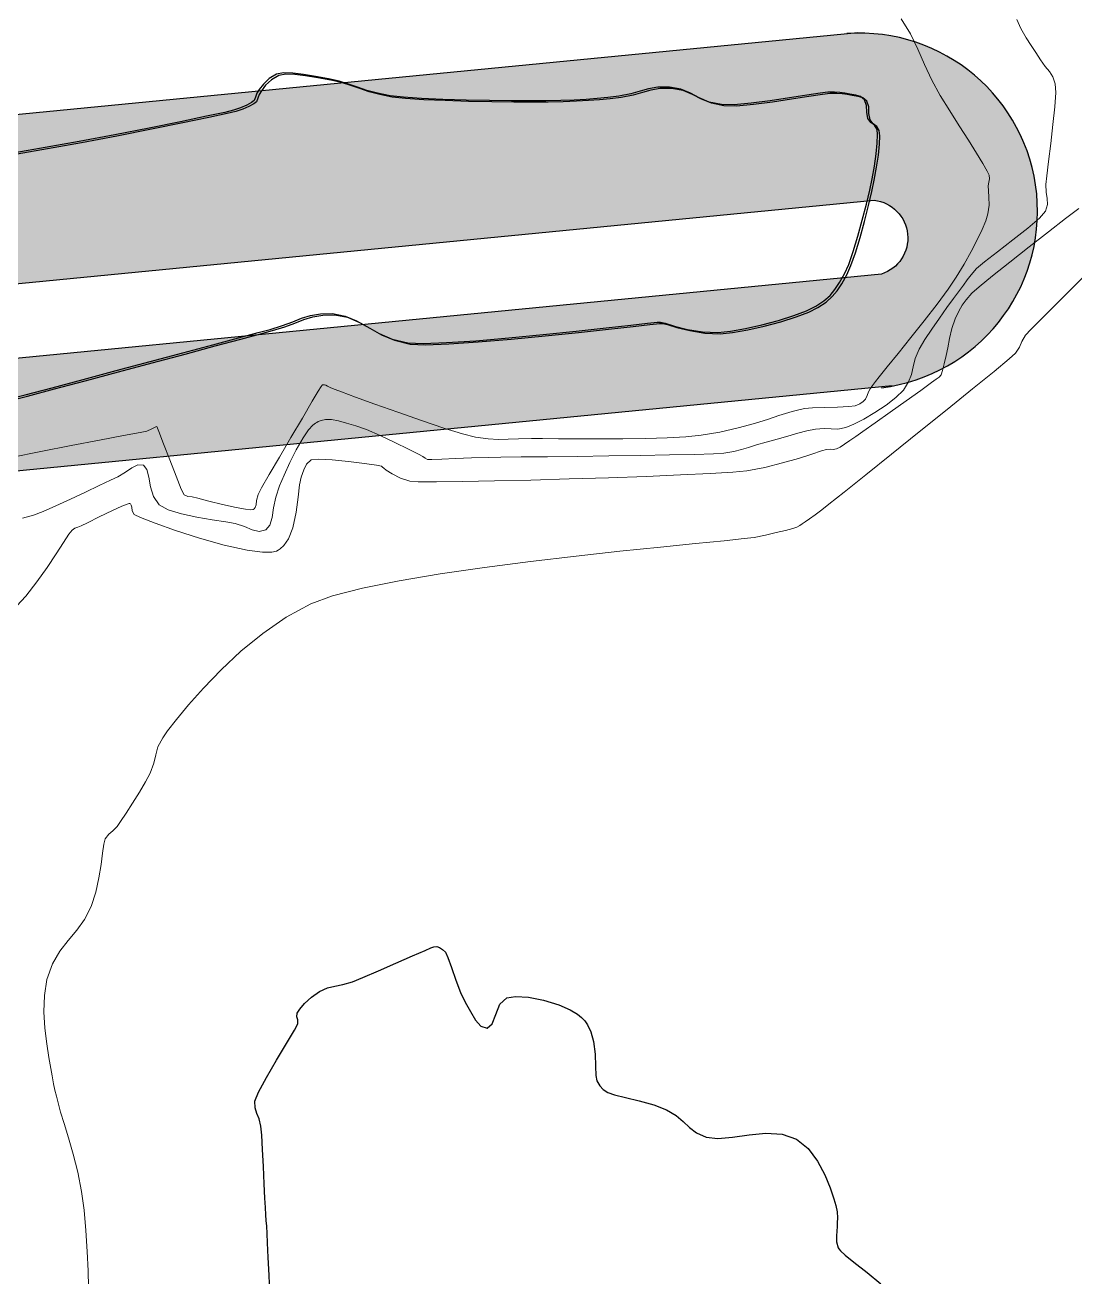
# Model space of a CAD drawing. Header units: metres. Extents: x 2662 to 3279, y 1027 to 1511.
# Drawn here: x 2764.9 to 2814.5, y 1315.4 to 1374.4 of the extents above; entities that cross this region are included whole.
import ezdxf

# ---------------------------------------------------------------- set-up
doc = ezdxf.new("R2010")
doc.units = ezdxf.units.M
doc.header["$LTSCALE"] = 1000
doc.layers.add('BREAKWATER', color=210, linetype='Continuous')
doc.layers.add('CONT-MJR', color=251, linetype='Continuous', lineweight=30)
doc.layers.add('CONT-MNR', color=252, linetype='Continuous', lineweight=9)

# ---------------------------------------------------------------- blocks, each defined once
blk = doc.blocks.new('Break Water Opsi 1')
at = {"transparency": 33554636}
h = blk.add_hatch(dxfattribs=at)
h.set_pattern_fill('GRAVEL', scale=3)
h.set_pattern_definition([(228.012787504, (2.163700201166794, 1.297844943910604), (-24.00000000000018, -27.00000000000001), [0.403608, -39.9572641412211]), (184.969740728, (1.893700201166794, 0.9978449439106045), (35.99999999999993, 3.000000000000105), [0.692604, -68.56777428368999]), (132.510447078, (1.203700201166794, 0.9378449439106045), (30.00000000000035, -32.99999999999959), [0.488364, -48.3480977882991]), (267.273689006, (0.03370020116679373, 0.1878449439106045), (3.000000000000073, 60.00000000000006), [0.6307139999999997, -62.44067412488698]), (292.833654178, (0.003700201166793704, -0.4421550560893956), (-14.99999999999996, 36.00000000000009), [0.6184649999999997, -61.22811938426488]), (357.273689006, (0.2437002011667937, -1.012155056089396), (-60.00000000000006, 3.000000000000076), [0.6307139999999997, -62.44067412488698]), (37.6942404667, (0.8737002011667936, -1.042155056089396), (-38.99999999999999, -29.99999999999992), [0.8340869999999999, -82.574545646748]), (72.2553283749, (1.533700201166794, -0.5321550560893957), (21.00000000000008, 66.00000000000001), [0.7874639999999996, -77.95896449044015]), (121.429565615, (1.773700201166794, 0.2178449439106043), (-24.00000000000006, 38.99999999999996), [0.63285, -62.65221932918699]), (175.236358309, (1.443700201166794, 0.7578449439106043), (32.99999999999995, -3.000000000000114), [0.722496, -35.4022877363769]), (222.397437798, (0.7237002011667937, 0.8178449439106044), (-35.99999999999989, -32.99999999999991), [0.9343440000000001, -92.5001250143847]), (138.814074834, (3.003700201166794, 0.1578449439106042), (-21.0000000000001, 18), [0.3189029999999998, -31.57153443820409]), (171.46923439, (2.763700201166794, 0.3678449439106042), (38.99999999999999, -5.999999999999986), [0.606711, -60.06453424847101]), (225, (2.163700201166794, 0.4578449439106045), (-3.33066907387547e-16, -2.999999999999799), [0.4242629999999999, -3.8183776871193]), (203.198590514, (1.953700201166794, 0.8178449439106044), (14.99999999999997, 5.999999999999926), [0.228474, -22.6188453175917]), (291.801409486, (1.743700201166793, 0.7278449439106045), (-2.999999999999052, 9.000000000000307), [0.323109, -15.8323854214035]), (30.96375653209999, (1.863700201166794, 0.4278449439106042), (9.00000000000016, 5.999999999999939), [0.524787, -16.9680686845359]), (161.565051177, (2.313700201166794, 0.6978449439106047), (6.000000000000035, -2.99999999999993), [0.3794729999999999, -9.107359980505194]), (16.389540334, (0.003700201166793704, 0.7278449439106045), (29.9999999999999, 9.000000000000131), [0.5316, -52.6285354400082]), (70.3461759419, (0.5137002011667937, 0.8778449439106044), (-12.00000000000366, -33.00000000001019), [0.445983, -44.152223241957]), (293.198590514, (2.313700201166794, 1.297844943910604), (-5.999999999999911, 14.99999999999997), [0.456945, -22.3903743175917]), (343.610459666, (2.493700201166793, 0.8778449439106044), (-29.9999999999999, 9.000000000000131), [0.5315999999999996, -52.62853544000698]), (339.44395478, (0.003700201166793704, -1.132155056089396), (-15.00000000000011, 6.000000000000073), [0.5126399999999997, -25.11937123595249]), (294.775140569, (0.4837002011667937, -1.312155056089396), (-15.00000000000002, 33.00000000000001), [0.429534, -42.523929189828]), (66.8014094864, (2.343700201166794, -1.702155056089396), (5.999999999999943, 14.99999999999991), [0.456945, -22.3903743175917]), (17.3540246363, (2.523700201166794, -1.282155056089396), (-38.99999999999993, -11.99999999999989), [0.502893, -49.78627084272]), (69.44395478040002, (0.8737002011667936, -1.702155056089396), (-6.000000000000021, -14.99999999999986), [0.2563199999999998, -25.37569123595249]), (101.309932474, (2.163700201166794, -1.702155056089396), (-2.999999999999892, 12.00000000000004), [0.15297, -15.1440885407784]), (165.963756532, (2.133700201166794, -1.552155056089396), (8.999999999999876, -3.000000000000004), [0.618465, -11.7508518768531]), (186.009005957, (1.533700201166794, -1.402155056089396), (30.00000000000014, 2.999999999999949), [0.57315, -56.74176952362841]), (303.690067526, (1.863700201166794, 0.1578449439106042), (-2.999999999999962, 5.999999999999957), [0.4326659999999998, -10.383987826392]), (353.157226587, (2.103700201166793, -0.2021550560893957), (51.00000000000004, -6.000000000000158), [0.755382, -74.7826878720849]), (60.9453959009, (2.853700201166793, -0.2921550560893957), (-11.99999999999993, -20.99999999999993), [0.308868, -30.578022422961]), (90, (3.003700201166794, -0.0221550560893955), (-3, 3), [0.18, -2.82]), (120.256437164, (1.473700201166794, -1.312155056089396), (12.00000000000003, -21.00000000000002), [0.416772, -41.2605599683494]), (48.01278750420001, (1.263700201166794, -0.9521550560893957), (24, 26.99999999999993), [0.8072159999999999, -39.5536561412211]), (0, (1.803700201166794, -0.3521550560893956), (3, 3), [0.78, -2.22]), (325.3048464690001, (2.583700201166794, -0.3521550560893956), (30.00000000000042, -20.99999999999947), [0.4743419999999999, -46.95982290252598]), (254.054604099, (2.973700201166793, -0.6221550560893956), (-3.000000000000113, -12.00000000000001), [0.436806, -21.4035236678415]), (207.645975364, (2.853700201166793, -1.042155056089396), (-56.99999999999985, -30.00000000000014), [0.711195, -70.40842254677818]), (175.42607874, (2.223700201166793, -1.372155056089396), (-38.99999999999986, 3.000000000000004), [0.752397, -74.48722022390669])])
edge = h.paths.add_edge_path()
edge.add_line((434236.985670043, 132320.7710872445), (434220.090899719, 132319.8673447533))
edge.add_line((434220.090899719, 132319.8673447533), (434185.311480811, 132310.9440993421))
edge.add_line((434185.311480811, 132310.9440993421), (434093.624341269, 132280.8143879171))
edge.add_arc((434096.9595709826, 132273.0920693961), 8.411775114783595, 113.359267861174, 282.6469947045569)
edge.add_line((434098.8012755348, 132264.8843848917), (434190.0131028563, 132294.8578679883))
edge.add_line((434190.0131028563, 132294.8578679883), (434222.644467291, 132303.2299938631))
edge.add_line((434222.644467291, 132303.2299938631), (434234.179722315, 132303.8470428027))
edge.add_line((434234.179722315, 132303.8470428027), (434387.1344768549, 132242.3919128821))
edge.add_line((434387.1344768549, 132242.3919128821), (434387.2182876185, 132248.0700364875))
edge.add_line((434387.2182876185, 132248.0700364875), (434235.0675744319, 132309.2021135813))
edge.add_line((434235.0675744319, 132309.2021135813), (434221.8364727757, 132308.4943496672))
edge.add_line((434221.8364727757, 132308.4943496672), (434188.525425433, 132299.9478397003))
edge.add_line((434188.525425433, 132299.9478397003), (434097.5862162843, 132270.0574223494))
edge.add_arc((434097.4376883176, 132271.8525226088), 1.801234437335475, 122.122792458963, 274.7299224599745, ccw=False)
edge.add_line((434096.4799079776, 132273.3780068986), (434187.5429969459, 132303.3091417742))
edge.add_line((434187.5429969459, 132303.3091417742), (434221.302891492, 132311.9708110473))
edge.add_line((434221.302891492, 132311.9708110473), (434235.6538918677, 132312.7384810766))
edge.add_line((434235.6538918677, 132312.7384810766), (434388.5231546611, 132251.3177005713))
edge.add_line((434388.5231546611, 132251.3177005713), (434393.6674192219, 132257.8185018153))
edge.add_line((434393.6674192219, 132257.8185018153), (434236.985670043, 132320.7710872445))
edge = h.paths.add_edge_path()
edge.add_line((434036.490350245, 132263.1858932888), (433967.0857589357, 132256.4281898427))
edge.add_line((433967.0857589357, 132256.4281898427), (433969.3363691585, 132248.6597292963))
edge.add_line((433969.3363691585, 132248.6597292963), (434037.7724654429, 132255.3231334743))
edge.add_arc((434037.5700973622, 132253.54515385), 1.789459243617594, -72.38423380495408, 83.50658869991548, ccw=False)
edge.add_line((434038.1116452975, 132251.8396069528), (433969.675549013, 132245.1762027747))
edge.add_line((433969.675549013, 132245.1762027747), (433969.5465861936, 132239.8385825571))
edge.add_line((433969.5465861936, 132239.8385825571), (434038.692864848, 132246.5711349248))
edge.add_arc((434037.0793247843, 132254.810603985), 8.39597295916424, 281.0800476892767, 454.0225824890141)
at = {"layer": 'BREAKWATER', "color": 3, "elevation": 3.37554082676733}
blk.add_lwpolyline([(434038.6215603044, 132246.5567963542), (433969.5428859923, 132239.8308264055), (433969.6718488117, 132245.1684466231), (433969.3326689572, 132248.6519731447), (433967.0820587345, 132256.4204336911), (434036.9983424295, 132263.227958991)], dxfattribs=at)
blk.add_lwpolyline([(433969.3326689574, 132248.6519731447), (434037.7687652418, 132255.3153773227, -0.808995576705709), (434038.1079450963, 132251.8318508012), (433969.6718488118, 132245.1684466231)], format="xyb", dxfattribs=at)
at = {"layer": 'BREAKWATER', "color": 3}
blk.add_arc((434037.0756245832, 132254.8028478334, 7.375540826767329), 8.395972959158666, 277.0997718589647, 94.022583044148, dxfattribs=at)

msp = doc.modelspace()

# ---------------------------------------------------------------- linework, layer by layer
at = {"flags": 128}
msp.add_lwpolyline([(2763.956658435752, 1356.718997886211), (2764.9569730949, 1356.978995219145), (2766.224155881092, 1357.313497054488), (2767.679365634452, 1357.70079170573), (2769.243761195218, 1358.119167486769), (2770.838501403457, 1358.546912711036), (2772.384745099406, 1358.962315692373), (2773.803651123307, 1359.343664744442), (2775.016378315165, 1359.669248180678), (2775.944085515336, 1359.917354315035), (2776.507931563944, 1360.066271460945), (2777.089653182425, 1360.243886252089), (2777.565485262428, 1360.426016659049), (2777.987421614932, 1360.593061558476), (2778.407456050626, 1360.725419826903), (2778.877582380664, 1360.80349034104), (2779.449794415558, 1360.807671977479), (2780.044464302598, 1360.69489831103), (2780.577551540045, 1360.468631555133), (2781.094430966069, 1360.179063544764), (2781.640477418666, 1359.876386114493), (2782.261065735888, 1359.610791099064), (2783.001570755848, 1359.432470333336), (2783.719628778169, 1359.401643864209), (2784.823291434207, 1359.440348098676), (2786.204850578039, 1359.533043046288), (2787.756598063977, 1359.664188716774), (2789.370825746387, 1359.818245119745), (2790.93982547929, 1359.979672264871), (2792.355889117286, 1360.13293016182), (2793.511308514454, 1360.262478820146), (2794.298375525162, 1360.352778249576), (2794.609382003545, 1360.388288459838), (2794.761703822644, 1360.405941681044), (2794.913421502569, 1360.411403248067), (2795.127389316854, 1360.352838503236), (2795.574972169997, 1360.220574791117), (2796.185680225549, 1360.068111547774), (2796.889023647352, 1359.948948209621), (2797.614512598898, 1359.916584212663), (2798.205393322917, 1359.976179452594), (2798.91928667348, 1360.102622242858), (2799.696066070987, 1360.279259944316), (2800.475604935606, 1360.489439917767), (2801.197776687738, 1360.716509524015), (2801.802454747666, 1360.943816124035), (2802.229512535617, 1361.154707078686), (2802.614885240268, 1361.416599943283), (2802.905455110186, 1361.67078822762), (2803.139362706278, 1361.947991926088), (2803.354748589393, 1362.278931033022), (2803.589753320323, 1362.694325542873), (2803.786427382612, 1363.1338664108), (2804.000213661288, 1363.742851427446), (2804.218603311804, 1364.459386089972), (2804.429087489726, 1365.221575895305), (2804.619157350679, 1365.967526340314), (2804.776304050173, 1366.635342921926), (2804.888018743774, 1367.163131137359), (2804.996404377102, 1367.772576322061), (2805.080103565938, 1368.350587398784), (2805.13321186148, 1368.85767628239), (2805.149824815277, 1369.254354887856), (2805.124037978995, 1369.501135130045), (2805.002115940267, 1369.694512703728), (2804.837811530218, 1369.826688556447), (2804.688542903284, 1370.019069213867), (2804.634957992878, 1370.31438265931), (2804.628868811763, 1370.629805332322), (2804.534439633658, 1370.89841644336), (2804.342736940481, 1371.050340873578), (2804.118263177224, 1371.112987547977), (2803.835336562711, 1371.165361743227), (2803.603221868048, 1371.211295135009), (2803.370987292145, 1371.240099449157), (2803.113191420153, 1371.253820252004), (2802.804392837336, 1371.254503109706), (2802.441216047911, 1371.213712764652), (2801.805360657395, 1371.114766263733), (2800.989715573493, 1370.983964535621), (2800.087169704027, 1370.847608509105), (2799.190611956291, 1370.731999112507), (2798.392931238223, 1370.663437274557), (2797.787016457237, 1370.668223923868), (2797.201534498889, 1370.792111277154), (2796.737070850794, 1370.98866426646), (2796.31950971228, 1371.206176335613), (2795.874735281918, 1371.392940928209), (2795.328631759038, 1371.497251488307), (2794.785698070423, 1371.494556410103), (2794.350514783639, 1371.417045677527), (2793.94908855867, 1371.298125118988), (2793.507426055438, 1371.17120056254), (2792.951533934392, 1371.06967783665), (2792.433362372801, 1371.009902053028), (2791.925216061528, 1370.959760691486), (2791.402469118416, 1370.918816399276), (2790.840495662123, 1370.886631823708), (2790.214669810491, 1370.862769612092), (2789.500365682004, 1370.846792411739), (2788.798217243048, 1370.841959154272), (2787.890018559235, 1370.846070992974), (2786.847947817819, 1370.859639266836), (2785.744183205766, 1370.883175314618), (2784.650902910565, 1370.91719047537), (2783.640285119181, 1370.962196087853), (2782.784508019161, 1371.018703491175), (2782.155749797471, 1371.087224024096), (2781.560990028257, 1371.202169283507), (2781.061370510782, 1371.340007675327), (2780.619123383657, 1371.489033297034), (2780.196480785146, 1371.637540245642), (2779.755674853687, 1371.773822618455), (2779.258937727775, 1371.886174512659), (2778.637516662827, 1371.998961792367), (2778.069971721502, 1372.094106921965), (2777.567129047121, 1372.154129711426), (2777.13981478277, 1372.161549970721), (2776.798855071595, 1372.09888750988), (2776.458887449174, 1371.906228454066), (2776.182614164368, 1371.640548986713), (2775.982328140292, 1371.38205609166), (2775.870322300295, 1371.21095675263), (2775.817660241038, 1371.027890131324), (2775.753795676398, 1370.861164024604), (2775.622278767812, 1370.762270889866), (2775.396333911222, 1370.643413017601), (2775.103958074061, 1370.51834355025), (2774.773148223524, 1370.400815630313), (2774.369821751664, 1370.304230159013), (2773.502669565961, 1370.117284890594), (2772.277099068741, 1369.86318922495), (2770.798517662682, 1369.565152561389), (2769.172332750632, 1369.246384299923), (2767.503951734862, 1368.930093840153), (2765.898782018222, 1368.639490581797), (2764.462231003271, 1368.397783924457)], dxfattribs=at)
at = {"layer": 'CONT-MJR', "flags": 128}
for points, elevation in [([(2764.064380523078, 1356.658825581583), (2765.064695182226, 1356.918822914517), (2766.331877968419, 1357.25332474986), (2767.787087721778, 1357.640619401102), (2769.351483282545, 1358.058995182141), (2770.946223490783, 1358.486740406408), (2772.492467186733, 1358.902143387745), (2773.911373210633, 1359.283492439814), (2775.124100402491, 1359.60907587605), (2776.051807602663, 1359.857182010407), (2776.615653651271, 1360.006099156317), (2777.197375269751, 1360.183713947461), (2777.673207349754, 1360.365844354421), (2778.095143702259, 1360.532889253848), (2778.515178137953, 1360.665247522275), (2778.98530446799, 1360.743318036412), (2779.557516502885, 1360.747499672851), (2780.152186389924, 1360.634726006402), (2780.685273627371, 1360.408459250505), (2781.202153053396, 1360.118891240136), (2781.748199505992, 1359.816213809866), (2782.368787823215, 1359.550618794436), (2783.109292843174, 1359.372298028708), (2783.827350865496, 1359.341471559581), (2784.931013521534, 1359.380175794048), (2786.312572665366, 1359.47287074166), (2787.864320151303, 1359.604016412146), (2789.478547833713, 1359.758072815117), (2791.047547566616, 1359.919499960243), (2792.463611204613, 1360.072757857192), (2793.619030601781, 1360.202306515518), (2794.406097612488, 1360.292605944948), (2794.717104090872, 1360.32811615521), (2794.869425909971, 1360.345769376416), (2795.021143589895, 1360.35123094344), (2795.23511140418, 1360.292666198608), (2795.682694257323, 1360.160402486489), (2796.293402312876, 1360.007939243146), (2796.996745734678, 1359.888775904993), (2797.722234686225, 1359.856411908035), (2798.313115410244, 1359.916007147966), (2799.027008760807, 1360.04244993823), (2799.803788158314, 1360.219087639688), (2800.583327022933, 1360.429267613139), (2801.305498775065, 1360.656337219387), (2801.910176834993, 1360.883643819407), (2802.337234622943, 1361.094534774059), (2802.722607327595, 1361.356427638656), (2803.013177197513, 1361.610615922992), (2803.247084793605, 1361.88781962146), (2803.46247067672, 1362.218758728394), (2803.69747540765, 1362.634153238245), (2803.894149469938, 1363.073694106172), (2804.107935748615, 1363.682679122818), (2804.326325399131, 1364.399213785344), (2804.536809577053, 1365.161403590677), (2804.726879438006, 1365.907354035686), (2804.8840261375, 1366.575170617298), (2804.995740831101, 1367.102958832731), (2805.104126464429, 1367.712404017434), (2805.187825653265, 1368.290415094156), (2805.240933948807, 1368.797503977762), (2805.257546902604, 1369.194182583228), (2805.231760066322, 1369.440962825417), (2805.109838027593, 1369.6343403991), (2804.945533617544, 1369.766516251819), (2804.79626499061, 1369.958896909239), (2804.742680080205, 1370.254210354683), (2804.73659089909, 1370.569633027694), (2804.642161720984, 1370.838244138732), (2804.450459027807, 1370.99016856895), (2804.22598526455, 1371.052815243349), (2803.943058650038, 1371.105189438599), (2803.710943955374, 1371.151122830381), (2803.478709379472, 1371.179927144529), (2803.22091350748, 1371.193647947376), (2802.912114924663, 1371.194330805078), (2802.548938135237, 1371.153540460024), (2801.913082744722, 1371.054593959105), (2801.09743766082, 1370.923792230994), (2800.194891791353, 1370.787436204477), (2799.298334043618, 1370.671826807879), (2798.50065332555, 1370.603264969929), (2797.894738544564, 1370.60805161924), (2797.309256586216, 1370.731938972526), (2796.844792938121, 1370.928491961832), (2796.427231799606, 1371.146004030985), (2795.982457369245, 1371.332768623581), (2795.436353846365, 1371.43707918368), (2794.893420157749, 1371.434384105475), (2794.458236870966, 1371.356873372899), (2794.056810645997, 1371.23795281436), (2793.615148142765, 1371.111028257912), (2793.059256021718, 1371.009505532022), (2792.541084460127, 1370.9497297484), (2792.032938148855, 1370.899588386858), (2791.510191205743, 1370.858644094648), (2790.948217749449, 1370.82645951908), (2790.322391897817, 1370.802597307464), (2789.60808776933, 1370.786620107111), (2788.905939330375, 1370.781786849645), (2787.997740646561, 1370.785898688346), (2786.955669905145, 1370.799466962208), (2785.851905293092, 1370.82300300999), (2784.758624997891, 1370.857018170742), (2783.748007206507, 1370.902023783225), (2782.892230106488, 1370.958531186547), (2782.263471884798, 1371.027051719468), (2781.668712115584, 1371.141996978879), (2781.169092598108, 1371.279835370699), (2780.726845470984, 1371.428860992406), (2780.304202872473, 1371.577367941014), (2779.863396941014, 1371.713650313827), (2779.366659815102, 1371.826002208031), (2778.745238750153, 1371.938789487739), (2778.177693808829, 1372.033934617337), (2777.674851134448, 1372.093957406798), (2777.247536870097, 1372.101377666093), (2776.906577158922, 1372.038715205252), (2776.5666095365, 1371.846056149438), (2776.290336251694, 1371.580376682085), (2776.090050227619, 1371.321883787032), (2775.978044387622, 1371.150784448002), (2775.925382328364, 1370.967717826696), (2775.861517763725, 1370.800991719977), (2775.730000855138, 1370.702098585238), (2775.504055998549, 1370.583240712973), (2775.211680161387, 1370.458171245622), (2774.880870310851, 1370.340643325685), (2774.477543838991, 1370.244057854385), (2773.610391653287, 1370.057112585966), (2772.384821156068, 1369.803016920322), (2770.906239750008, 1369.504980256761), (2769.280054837959, 1369.186211995295), (2767.611673822189, 1368.869921535525), (2766.006504105549, 1368.579318277169), (2764.569953090598, 1368.337611619829)], -1), ([(2776.490584964223, 1314.62385709221), (2776.449360050202, 1315.448519543434), (2776.412930768797, 1316.274551638499), (2776.383105489715, 1316.973254253021), (2776.361692582722, 1317.415928262616), (2776.339638228877, 1317.760002955892), (2776.321005726465, 1318.027799283077), (2776.302373224112, 1318.295595610262), (2776.280318870208, 1318.639670303538), (2776.258306518487, 1319.076268453947), (2776.227264323969, 1319.759775511494), (2776.189872784015, 1320.566040381887), (2776.148812395985, 1321.370911971181), (2776.106763657414, 1322.05023918526), (2776.066407065779, 1322.479870930062), (2775.980529814492, 1322.815595834613), (2775.871915250783, 1323.077603772438), (2775.790312573837, 1323.333445984735), (2775.785470982663, 1323.650673712701), (2775.954984404146, 1324.078690353762), (2776.328242790011, 1324.772337806159), (2776.80256735935, 1325.586887496388), (2777.275279330962, 1326.377610850944), (2777.643699923995, 1326.999779296321), (2777.805150357307, 1327.3086642589), (2777.802657964929, 1327.488787434161), (2777.762333773483, 1327.641182599454), (2777.777341819658, 1327.807890395324), (2777.8967584591, 1328.001683113786), (2778.128674375242, 1328.268798944812), (2778.449478464782, 1328.560569132484), (2778.835559624363, 1328.828324920944), (2779.213513261463, 1329.000391198303), (2779.561218673421, 1329.085808250336), (2779.931990591692, 1329.156980417533), (2780.3791437475, 1329.286312040213), (2780.878133917576, 1329.486503000934), (2781.610852439538, 1329.800141100462), (2782.437152035359, 1330.161916426247), (2783.216885426546, 1330.506519065743), (2783.809905334724, 1330.768639106168), (2784.07606448169, 1330.882966635148), (2784.222998126118, 1330.938985483469), (2784.365977687004, 1330.952531792903), (2784.489071225106, 1330.909240746153), (2784.630413876089, 1330.818515959177), (2784.768360402201, 1330.681157620139), (2784.880351806117, 1330.432773284129), (2785.048720280697, 1329.957426999153), (2785.254317312326, 1329.371093755569), (2785.477994387037, 1328.789748544029), (2785.700602991331, 1328.329366354951), (2785.953713549475, 1327.880416961135), (2786.191758716245, 1327.48166871913), (2786.441651972243, 1327.20061273481), (2786.730306797835, 1327.104740113699), (2786.974110129579, 1327.309233257994), (2787.141364425769, 1327.750278364731), (2787.336856448964, 1328.226872231792), (2787.665372961898, 1328.538011656822), (2788.077211536583, 1328.594914230965), (2788.68113744026, 1328.554078483702), (2789.389681299856, 1328.421011484791), (2790.115373742184, 1328.201220303347), (2790.649495256889, 1327.966646697702), (2790.993611094017, 1327.758301483215), (2791.185632327803, 1327.604629802906), (2791.268326882447, 1327.52349367113), (2791.342724739107, 1327.437800587776), (2791.471479050814, 1327.249194110492), (2791.61954399431, 1326.931498544213), (2791.746943286154, 1326.466112661273), (2791.82388112496, 1325.866804480766), (2791.848538506135, 1325.312250362515), (2791.86289026786, 1324.87132469132), (2791.908911248493, 1324.612901851632), (2792.049389800638, 1324.378510219841), (2792.204233238298, 1324.212857399175), (2792.428636450843, 1324.05694672737), (2792.73660410341, 1323.948701305645), (2793.263448085868, 1323.822828747546), (2793.913226448813, 1323.670355341495), (2794.589997242495, 1323.482307375622), (2795.197818517218, 1323.249711138294), (2795.650749672669, 1322.978330167981), (2795.981976051115, 1322.693093271558), (2796.274244617088, 1322.413774639349), (2796.610302335174, 1322.160148461912), (2797.072896169789, 1321.951988929864), (2797.623190066893, 1321.891837035054), (2798.313370517803, 1321.95634847342), (2799.085996198351, 1322.065886896783), (2799.883625784539, 1322.140815957547), (2800.648817951965, 1322.101499307882), (2801.324131376517, 1321.868300599609), (2801.877490252081, 1321.416558442618), (2802.321190491609, 1320.828493766002), (2802.66434834944, 1320.184793701493), (2802.916080080205, 1319.56614538094), (2803.085501938184, 1319.053235936018), (2803.181730178126, 1318.726752498401), (2803.241562018461, 1318.427786060706), (2803.25191123638, 1318.155866374184), (2803.24107419711, 1317.919776623176), (2803.237347266345, 1317.728299992722), (2803.226714917399, 1317.531281496787), (2803.204368847945, 1317.285955303679), (2803.212416259746, 1317.012188328586), (2803.292964354622, 1316.729847486985), (2803.317391449235, 1316.68911702865), (2803.405474680941, 1316.588259891821), (2803.622341190289, 1316.39339440704), (2804.032354327151, 1316.065974995533), (2804.65912081761, 1315.577524481555), (2805.309146706363, 1315.039295238133)], -5)]:
    msp.add_lwpolyline(points, dxfattribs=dict(at, elevation=elevation))
at = {"layer": 'CONT-MNR', "flags": 128}
for points, elevation in [([(2764.288701758486, 1354.015913763705), (2765.694083244539, 1354.302555236015), (2767.125864320201, 1354.584346196886), (2768.462836769059, 1354.841689626376), (2769.583792374352, 1355.054988504601), (2770.367522919317, 1355.204645811619), (2770.692820187075, 1355.27106452743), (2770.930202427669, 1355.370995419605), (2771.055461224866, 1355.435824315743), (2771.112074894131, 1355.465707011094), (2771.164775258162, 1355.485882422809), (2771.255713700432, 1355.252439360173), (2771.476017230539, 1354.670500754767), (2771.765395162568, 1353.910235782018), (2772.063556810491, 1353.14181361753), (2772.310211488452, 1352.535403436555), (2772.445068510365, 1352.261174414753), (2772.617057961003, 1352.189553344836), (2772.829279056982, 1352.165886661426), (2773.087420566821, 1352.099794417601), (2773.605079109663, 1351.967131771245), (2774.254152892273, 1351.807982471578), (2774.906540121417, 1351.662430267995), (2775.344751180847, 1351.582714693718), (2775.581543017411, 1351.55781976283), (2775.680286094196, 1351.562648311005), (2775.708847745204, 1351.572452145784), (2775.746809854055, 1351.599414296255), (2775.800287865451, 1351.665200138445), (2775.840051953447, 1351.789617344136), (2775.86141384649, 1351.992588893957), (2775.931214588286, 1352.282406845693), (2776.098294469702, 1352.589832450652), (2776.456333113135, 1353.213740499904), (2776.940042362722, 1354.044175645026), (2777.484134061727, 1354.971182537246), (2778.023320054402, 1355.884805828081), (2778.492312184068, 1356.6750901687), (2778.773092665709, 1357.144623603071), (2778.906666826805, 1357.364923825876), (2778.951209688733, 1357.435810355159), (2778.958562230283, 1357.445820605596), (2778.969143208115, 1357.449204065061), (2779.00038566318, 1357.450851150129), (2779.059634854259, 1357.444550155992), (2779.125869318842, 1357.431053431918), (2779.211541033407, 1357.392112089535), (2779.371108169608, 1357.314636222301), (2779.56587874802, 1357.229158558864), (2779.860745626326, 1357.118392069747), (2780.523754663066, 1356.873972731158), (2781.44692780543, 1356.538507128348), (2782.522287000843, 1356.15460184657), (2783.64185419667, 1355.764863471074), (2784.697651340043, 1355.41189858688), (2785.581700378446, 1355.138313779472), (2786.186023259069, 1354.986715633752), (2786.786968244006, 1354.901658719969), (2787.271913073607, 1354.875454617179), (2787.720664724474, 1354.884820708695), (2788.213030173442, 1354.90647437829), (2788.828816397289, 1354.917133009159), (2789.352865485008, 1354.91314404875), (2790.103855255234, 1354.906353036272), (2791.023547696473, 1354.90019084034), (2792.053704796882, 1354.898088329511), (2793.136088544909, 1354.903476372458), (2794.21246092912, 1354.919785837915), (2795.224583937669, 1354.950447594379), (2796.114219559065, 1354.998892510756), (2796.823129781696, 1355.068551455372), (2797.71486676851, 1355.221885076123), (2798.566952883847, 1355.419116280372), (2799.340807696571, 1355.632433698901), (2799.997850775776, 1355.834025962725), (2800.499501690617, 1355.996081702567), (2800.807180010247, 1356.090789549383), (2801.124493840324, 1356.184176232938), (2801.375815512786, 1356.261301296744), (2801.697206569835, 1356.328192923606), (2802.078130038221, 1356.358784839666), (2802.646639599056, 1356.379250457142), (2803.264547260361, 1356.397436324779), (2803.793665030214, 1356.421188991381), (2804.095804916345, 1356.458355005637), (2804.306051425577, 1356.547870643651), (2804.466453469299, 1356.656274144984), (2804.584446223452, 1356.775791412608), (2804.659951321722, 1356.94129955691), (2804.718557338811, 1357.124158328555), (2804.805099700868, 1357.268044278705), (2804.914900944509, 1357.423047362575), (2805.053425485966, 1357.611036295343), (2805.229251589334, 1357.831602780071), (2805.603233893576, 1358.292006398648), (2806.119174510647, 1358.928546254853), (2806.720875552098, 1359.677521452696), (2807.352139129826, 1360.475231096129), (2807.956767355382, 1361.257974288815), (2808.47856234043, 1361.962050134763), (2808.861326196929, 1362.5237577381), (2809.235105759347, 1363.14171684514), (2809.566928822139, 1363.73346984955), (2809.850584599538, 1364.282989675102), (2810.079862305486, 1364.774249245626), (2810.248551154101, 1365.191221484837), (2810.350440359557, 1365.517879316797), (2810.406990088172, 1365.924122796608), (2810.402763254358, 1366.296340178388), (2810.375831877404, 1366.607474088242), (2810.364267976604, 1366.830467152274), (2810.392674330039, 1367.016537595987), (2810.423811226267, 1367.164722266588), (2810.411797459877, 1367.339595239881), (2810.322688735497, 1367.526716504227), (2810.113233841489, 1367.886117693018), (2809.80739034037, 1368.384522949908), (2809.429115794598, 1368.988656418437), (2809.002367766398, 1369.665242242142), (2808.551103818462, 1370.381004564387), (2808.099281513131, 1371.102667529059), (2807.701958723889, 1371.824074537241), (2807.366899856365, 1372.555338894638), (2807.04712227109, 1373.287589602037), (2806.695643328653, 1374.011955659817), (2806.265480389527, 1374.719566068244)], -1), ([(2764.829440997098, 1351.161787550062), (2765.335311563976, 1351.301844680605), (2765.793596351635, 1351.476507852824), (2766.401235235854, 1351.739432778132), (2767.090931709098, 1352.054511422738), (2767.79538926389, 1352.385635752736), (2768.447311392635, 1352.696697734161), (2768.979401588032, 1352.95158933334), (2769.324363342311, 1353.114202516367), (2769.684859995962, 1353.324229832952), (2769.98520290316, 1353.537395526636), (2770.255739648767, 1353.676624522176), (2770.526817817589, 1353.664841744564), (2770.690697574463, 1353.46270737929), (2770.777945132692, 1353.092108243242), (2770.857488303677, 1352.635597421594), (2770.998254899167, 1352.175727999401), (2771.269172730738, 1351.795053061894), (2771.698343302879, 1351.557746553542), (2772.323351806436, 1351.364308847736), (2773.047866889799, 1351.208562673749), (2773.775557201006, 1351.084330760331), (2774.410091388213, 1350.985435836522), (2774.855138099635, 1350.905700631362), (2775.289913958462, 1350.763875871819), (2775.65723363473, 1350.611096488467), (2775.983451631327, 1350.531439861729), (2776.294922450964, 1350.608983372086), (2776.485423593781, 1350.834895311137), (2776.592058912443, 1351.19292668065), (2776.668443199304, 1351.645527303433), (2776.768191246548, 1352.15514700171), (2776.944917846528, 1352.684235598174), (2777.167053925746, 1353.188515578145), (2777.435775058867, 1353.779678116475), (2777.7372692739, 1354.390972910022), (2778.057724598154, 1354.955649655177), (2778.318459211091, 1355.328969852631), (2778.511918721021, 1355.540786199718), (2778.638238362501, 1355.641523346577), (2778.700270686298, 1355.678147787384), (2778.773394532908, 1355.713485018389), (2778.915445394289, 1355.768151888023), (2779.120974824064, 1355.813916548835), (2779.389173194882, 1355.817889574896), (2779.732705349043, 1355.753873974531), (2780.108349402085, 1355.64263779866), (2780.540648828201, 1355.515708862901), (2781.040995672286, 1355.339081679335), (2781.69113179366, 1355.056331894923), (2782.386721253511, 1354.727492049783), (2783.023428112908, 1354.412594683682), (2783.496916432748, 1354.171672336738), (2783.702850274159, 1354.064757548836), (2783.809045418514, 1353.991886971383), (2783.918123599257, 1353.933280124834), (2784.12418353249, 1353.931564562353), (2784.594346815079, 1353.946686828432), (2785.248068600426, 1353.971642725325), (2786.004804041818, 1353.99942805523), (2786.78400829248, 1354.023038620401), (2787.380251442547, 1354.033408245053), (2788.342517037177, 1354.045493413209), (2789.576494852662, 1354.059541241014), (2790.987874665471, 1354.075798844841), (2792.482346251664, 1354.09451334095), (2793.965599387709, 1354.115931845891), (2795.343323850072, 1354.140301475748), (2796.521209414873, 1354.167869347012), (2797.404945858462, 1354.198882575884), (2797.900222957133, 1354.233588278798), (2798.367692610714, 1354.311447655297), (2798.73524727876, 1354.399688821558), (2799.06826963229, 1354.500112204502), (2799.432142342789, 1354.614518231111), (2799.892248081333, 1354.744707328307), (2800.412965994386, 1354.888394617922), (2800.911404180689, 1355.034164749416), (2801.382038739567, 1355.170122440885), (2801.819345770577, 1355.284372410601), (2802.217801373335, 1355.365019376778), (2802.625219939916, 1355.392375486011), (2802.952695066225, 1355.369626642419), (2803.272513099072, 1355.364098478439), (2803.656960385152, 1355.443116626276), (2804.023554736573, 1355.592886277572), (2804.498405505087, 1355.833735109928), (2805.025828985496, 1356.140439303922), (2805.550141472369, 1356.487775039607), (2806.015659260097, 1356.85051849727), (2806.366698643541, 1357.203445857255), (2806.614577092637, 1357.58765892473), (2806.743738193355, 1357.944318803823), (2806.823330781654, 1358.302057446194), (2806.92250369361, 1358.689506803387), (2807.110405765357, 1359.13529882712), (2807.370496762333, 1359.581164126032), (2807.70027879998, 1360.083725399202), (2808.062306106555, 1360.601699063011), (2808.419132910377, 1361.093801533726), (2808.733313439879, 1361.518749227845), (2808.967401923378, 1361.835258561517), (2809.193563660722, 1362.15430372707), (2809.368967162852, 1362.404604498744), (2809.556012279877, 1362.644289104132), (2809.817098862025, 1362.93148577095), (2810.191038791904, 1363.253803506358), (2810.802631444879, 1363.729586661891), (2811.524350644845, 1364.282737708922), (2812.228670215815, 1364.837159118538), (2812.788063982035, 1365.316753362054), (2813.0750057674, 1365.64542291067), (2813.164322042604, 1365.955240896767), (2813.151970602804, 1366.234136948983), (2813.104432863648, 1366.53156032033), (2813.08819024061, 1366.896960263645), (2813.128479966485, 1367.306187379504), (2813.210920403478, 1367.986215053806), (2813.314837709592, 1368.828485028566), (2813.419558042776, 1369.724439045512), (2813.504407560918, 1370.565518846483), (2813.548712422023, 1371.24316617344), (2813.531798784271, 1371.648822768339), (2813.413402509933, 1371.985054070868), (2813.253352518658, 1372.231154176446), (2813.058682675472, 1372.468976881103), (2812.836426845518, 1372.780375981277), (2812.608600750914, 1373.126776406988), (2812.384460349217, 1373.452586019276), (2812.151899858377, 1373.81413301032), (2811.898813496401, 1374.267745572822), (2811.714916294964, 1374.680370983649)], -2), ([(2764.549090519314, 1347.026919019273), (2764.978594706393, 1347.480863519285), (2765.500302834959, 1348.153727802196), (2765.983889971742, 1348.836819871135), (2766.410432157048, 1349.476320169381), (2766.761005431646, 1350.018409140098), (2767.016685835783, 1350.409267226797), (2767.158549410174, 1350.595074872816), (2767.298299287561, 1350.684811334456), (2767.429789834247, 1350.731314552405), (2767.593265459755, 1350.79258071705), (2767.890983721997, 1350.941749255037), (2768.439368306193, 1351.218789760179), (2769.068453251034, 1351.526368031085), (2769.515608340326, 1351.729009256155), (2769.761133589082, 1351.822956738276), (2769.861639711772, 1351.84627331902), (2769.888860377016, 1351.843801066319), (2769.916801412356, 1351.828038969989), (2769.95466691302, 1351.779839805308), (2769.981276631587, 1351.67675313177), (2770.001992428674, 1351.512352049215), (2770.09327695117, 1351.32893170915), (2770.39056096773, 1351.191855647873), (2771.080472351982, 1350.924872329148), (2772.045437564141, 1350.58245665648), (2773.167883064713, 1350.219083533138), (2774.330235313856, 1349.889227862218), (2775.414920771959, 1349.647364547224), (2776.147739630366, 1349.553835526614), (2776.579140185028, 1349.560303280227), (2776.796339544816, 1349.607635208677), (2776.880997156665, 1349.645514598388), (2776.978907135256, 1349.70885550712), (2777.153470717952, 1349.870227819057), (2777.366859058907, 1350.185641644503), (2777.574038650025, 1350.705684953932), (2777.736823031387, 1351.435410943678), (2777.829159879299, 1352.149665495769), (2777.890081726188, 1352.737024626093), (2777.958621104829, 1353.086064350539), (2778.089001783926, 1353.434597964729), (2778.212983375473, 1353.709349014021), (2778.441979142371, 1353.910474969171), (2778.795620276534, 1353.946798808155), (2779.434670109883, 1353.910649557753), (2780.204279202385, 1353.830894913855), (2780.949598113481, 1353.736402572579), (2781.515777403022, 1353.656040229816), (2781.747967630682, 1353.618675581801), (2781.803742035117, 1353.566887454111), (2781.858317121339, 1353.510845301712), (2781.979695023851, 1353.425580569524), (2782.265019105514, 1353.246260570576), (2782.653583447215, 1353.046739967695), (2783.084682130487, 1352.900873424001), (2783.485980746568, 1352.879450594463), (2784.344010213273, 1352.876685448321), (2785.572101505356, 1352.890411706157), (2787.083585597981, 1352.918463088611), (2788.791793466021, 1352.958673316268), (2790.610056084463, 1353.008876109826), (2792.451704428356, 1353.06690518981), (2794.230069472454, 1353.130594276746), (2795.858482192037, 1353.19777709139), (2797.250273561919, 1353.266287354268), (2798.318774557089, 1353.33395878602), (2798.977316152536, 1353.39862510723), (2799.831185172369, 1353.557352099432), (2800.660817317198, 1353.762334148613), (2801.416283538564, 1353.981422900552), (2802.047654788067, 1354.182470001028), (2802.505002016957, 1354.333327095471), (2802.738396176951, 1354.401845830066), (2802.912359462701, 1354.409184382103), (2803.053227642026, 1354.400130000412), (2803.218115853902, 1354.427878246915), (2803.386313272057, 1354.508697700551), (2803.594960355956, 1354.644383764399), (2803.840996716694, 1354.818511176195), (2804.121361965487, 1355.014654673791), (2804.450553159869, 1355.244479892349), (2805.028231384697, 1355.652833404582), (2805.74785571132, 1356.163763057771), (2806.502885210967, 1356.701316699076), (2807.186778954695, 1357.189542175717), (2807.692996013909, 1357.552487334741), (2807.914995459664, 1357.714200023426), (2808.045780629617, 1357.810965864725), (2808.148741392651, 1357.927038387842), (2808.218069103895, 1358.120516328762), (2808.296736225718, 1358.442093300556), (2808.390110085485, 1358.831164238431), (2808.463724829488, 1359.190471623248), (2808.544537369161, 1359.631803849576), (2808.653161926951, 1360.106162548279), (2808.810212724841, 1360.564549350685), (2808.979593845549, 1360.931507185839), (2809.13962284231, 1361.209520792104), (2809.332534143817, 1361.466504514315), (2809.600562178995, 1361.770372697482), (2809.937375185719, 1362.074123717127), (2810.563421075348, 1362.587274264059), (2811.381606968759, 1363.237593361972), (2812.294839987356, 1363.952850034907), (2813.206027252249, 1364.660813306905), (2814.01807588461, 1365.289252202124), (2814.633893005665, 1365.765935744373)], -3), ([(2767.941854490083, 1314.881041635682), (2767.915987418323, 1315.653341204957), (2767.874087170464, 1316.569752280872), (2767.811916769132, 1317.550846610199), (2767.725239236955, 1318.51719593994), (2767.609817596617, 1319.389372017157), (2767.432158577721, 1320.301502678815), (2767.221061893621, 1321.157685188266), (2767.000127032573, 1321.932752114702), (2766.792953482654, 1322.601536027719), (2766.623140732058, 1323.138869496742), (2766.514288269099, 1323.519585091078), (2766.421416950295, 1323.891739442576), (2766.348564472689, 1324.181970547284), (2766.287096850631, 1324.474009292298), (2766.228380098356, 1324.851586564367), (2766.167389621724, 1325.204179522213), (2766.070797610038, 1325.72271967625), (2765.964940083678, 1326.366789229312), (2765.876153063028, 1327.095970384001), (2765.830772568413, 1327.869845343269), (2765.855134620097, 1328.647996309893), (2765.975575238524, 1329.390005486591), (2766.237584027868, 1330.128534549945), (2766.584648163464, 1330.724693343839), (2766.978729310561, 1331.235969164506), (2767.381789134, 1331.719849307537), (2767.755789298563, 1332.233821068871), (2768.062691469676, 1332.835371744334), (2768.281219500582, 1333.512225829628), (2768.429035591077, 1334.186319266019), (2768.526508924725, 1334.816456518), (2768.594008685205, 1335.361442049772), (2768.651904056255, 1335.780080325708), (2768.720564221322, 1336.031175810126), (2768.88972453901, 1336.256694929946), (2769.076470060506, 1336.407778152187), (2769.284691379288, 1336.617767731931), (2769.452781320199, 1336.853605878578), (2769.710289298498, 1337.239060135772), (2770.01745667064, 1337.716875494788), (2770.334524792793, 1338.229796946612), (2770.621735021587, 1338.72056948252), (2770.83932871319, 1339.13193809373), (2771.015781001187, 1339.601005883286), (2771.105178339464, 1339.993009285866), (2771.210477876942, 1340.37176575894), (2771.43463676318, 1340.801092759629), (2771.669192994769, 1341.129715300437), (2772.078899897285, 1341.661267727245), (2772.646691596717, 1342.348790246741), (2773.355502218531, 1343.145323065556), (2774.188265888427, 1344.003906390494), (2775.127916732104, 1344.877580428244), (2776.157388875318, 1345.719385385611), (2777.259616443479, 1346.482361469049), (2778.417533562634, 1347.11954888554), (2779.451041995489, 1347.499001441097), (2780.865737493848, 1347.86255613666), (2782.583796763384, 1348.208260446593), (2784.527396510238, 1348.534161845261), (2786.618713440023, 1348.838307806737), (2788.779924258705, 1349.118745805444), (2790.93320567219, 1349.373523315629), (2793.000734386092, 1349.600687811481), (2794.904687106608, 1349.798286767541), (2796.567240539355, 1349.964367657764), (2797.910571390296, 1350.09697795669), (2798.85685636528, 1350.194165138392), (2799.328272170153, 1350.253976677292), (2799.865795905061, 1350.363794455227), (2800.372289599908, 1350.476478284322), (2800.811349939496, 1350.582562337319), (2801.146573608333, 1350.672580786496), (2801.341557291161, 1350.73706780442), (2801.488476678961, 1350.81330508993), (2801.59716838377, 1350.892359061439), (2801.733178975234, 1350.992573024104), (2801.937235004792, 1351.131885928665), (2802.201365061278, 1351.317376948874), (2802.518068769597, 1351.551099723593), (2802.849574375024, 1351.812438848176), (2803.573956209234, 1352.389098411756), (2804.592453168122, 1353.202712577458), (2805.806304147408, 1354.174915508581), (2807.116748042869, 1355.227341368426), (2808.425023750227, 1356.281624320119), (2809.632370165083, 1357.259398526842), (2810.640026183332, 1358.082298151897), (2811.349230700637, 1358.671957358582), (2811.661222612834, 1358.950010309966), (2811.844769594724, 1359.234662263984), (2811.952319676114, 1359.492377673722), (2812.12388897559, 1359.79007464366), (2812.380113343242, 1360.067987999569), (2812.904759024502, 1360.596569933793), (2813.613317203532, 1361.300576254299), (2814.42127906467, 1362.104762768645), (2815.244135792017, 1362.933885284448)], -4)]:
    msp.add_lwpolyline(points, dxfattribs=dict(at, elevation=elevation))

# ---------------------------------------------------------------- block references
at = {"layer": 'BREAKWATER'}
msp.add_blockref('Break Water Opsi 1', (-431232.7802652827, -130889.1586999811, 1.424459173232669), dxfattribs=at)

doc.saveas('drawing.dxf')
